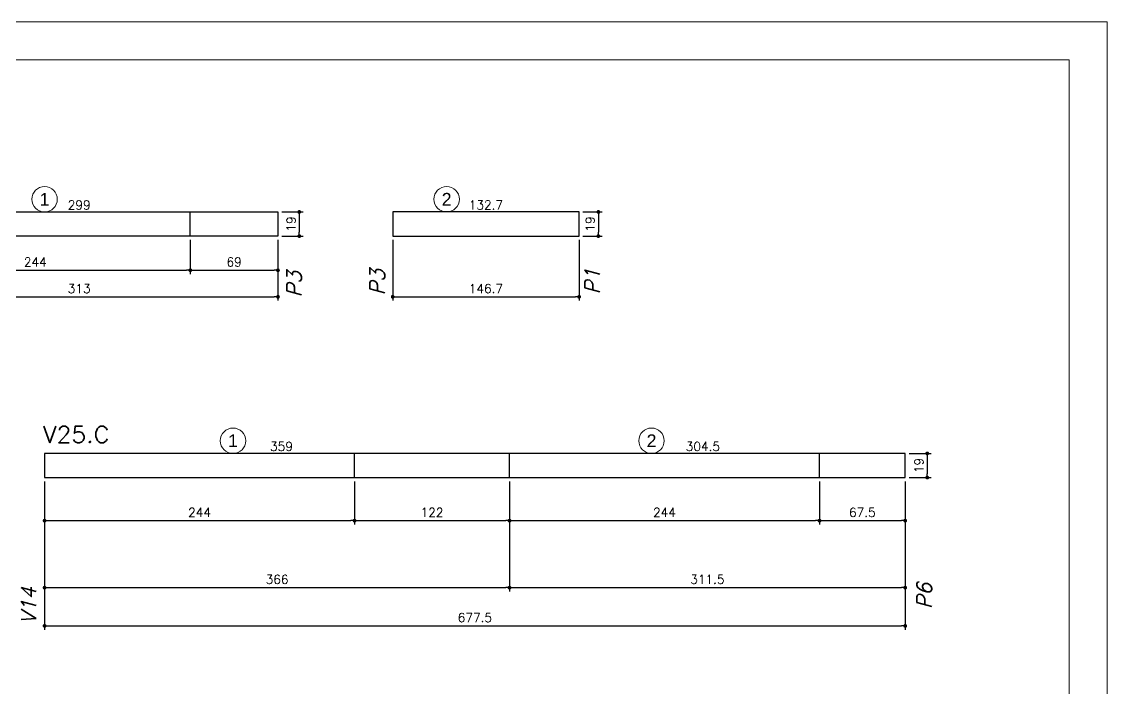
# Model space of a CAD drawing. Extents: x -20676 to 4767, y -817 to 14640.
# Drawn here: x -18461 to -17606, y 5757 to 6282 of the extents above; entities that cross this region are included whole.
import ezdxf
from ezdxf.enums import TextEntityAlignment as Align

# ---------------------------------------------------------------- set-up
doc = ezdxf.new("R2010")
doc.units = 0
doc.header["$PDMODE"] = 2
doc.header["$PDSIZE"] = 10
doc.layers.get('0').update_dxf_attribs({"lineweight": 13})
doc.layers.get('Defpoints').update_dxf_attribs({"lineweight": 13})
for name, color, linetype in [('Cota Sarrafo', 180, 'Continuous'), ('Painéis', 200, 'Continuous'), ('TEXTO_GERAL', 7, 'Continuous')]:
    doc.layers.add(name, color=color, linetype=linetype)
for name, color, linetype, lineweight in [('cotas', 4, 'Continuous', 13), ('Romaneio', 1, 'Continuous', 13), ('texto de viga', 7, 'Continuous', 13)]:
    doc.layers.add(name, color=color, linetype=linetype, lineweight=lineweight)
doc.styles.add('ARIAL', font='arial.ttf', dxfattribs={"oblique": 15, "height": 25})
doc.styles.add('MB_C02', font='arial.ttf', dxfattribs={"height": 2})
doc.styles.add('MB_C03', font='arial.ttf', dxfattribs={"height": 2.5})
doc.styles.add('MB_C04', font='arial.ttf', dxfattribs={"height": 6})
doc.styles.add('REGUA-120', font='ROMANS.shx', dxfattribs={"height": 15})
doc.styles.add('ROMANS', font='romans.shx')
doc.dimstyles.new('PAINEL', dxfattribs={"dimtxt": 7, "dimasz": 3, "dimexe": 3, "dimexo": 3, "dimgap": 3, "dimtad": 1, "dimdec": 1, "dimzin": 12, "dimdsep": 46, "dimtxsty": 'ROMANS', "dimblk": 'DOT', "dimcen": 0, "dimclrd": 4, "dimclre": 4, "dimclrt": 240, "dimadec": 1, "dimazin": 3, "dimtfac": 1, "dimtdec": 1, "dimtmove": 0, "dimatfit": 3, "dimfxl": 0, "dimtolj": 1, "dimtzin": 12, "dimarcsym": 0})
doc.dimstyles.new('projeto2', dxfattribs={"dimtxt": 7, "dimasz": 5, "dimexe": 1.25, "dimexo": 2.5, "dimgap": 2, "dimtad": 1, "dimdec": 1, "dimdsep": 46, "dimtxsty": 'ROMANS', "dimblk": 'OBLIQUE', "dimcen": 10, "dimdle": 1, "dimse1": 1, "dimse2": 1, "dimsd1": 1, "dimsd2": 1, "dimclrd": 256, "dimclre": 256, "dimclrt": 3, "dimadec": 0, "dimazin": 0, "dimtfac": 1, "dimtdec": 1, "dimtmove": 0, "dimatfit": 3, "dimldrblk": 'OBLIQUE', "dimfxl": 0, "dimlwd": -1, "dimlwe": -1, "dimarcsym": 0})

# ---------------------------------------------------------------- blocks, each defined once
blk = doc.blocks.new('A$Ceb89ac90')
at = {"color": 1}
for points in [[(0, 1199.94), (0, 149.94), (1485.02, 149.94), (1485.02, 1199.94)], [(70, 1169.94), (70, 179.94), (1455.02, 179.94), (1455.02, 1169.94)]]:
    blk.add_lwpolyline(points, close=True, dxfattribs=at)
at = {"color": 5}
for tag, p, height, style in [('REV_05', (1103.14, 338.08), 10.1, 'MB_C02'), ('DATA_REV_05', (1151.54, 337.91), 10.1, 'MB_C02'), ('INFO_REV_05', (1228.12, 337.91), 10.1, 'MB_C02'), ('CLIENTE', (449.73, 328.83), 12.63, 'MB_C03'), ('FASE', (924.57, 320.46), 10.1, 'MB_C02'), ('REV_04', (1103.14, 312.82), 10.1, 'MB_C02'), ('DATA_REV_04', (1151.54, 312.66), 10.1, 'MB_C02'), ('INFO_REV_04', (1228.12, 312.66), 10.1, 'MB_C02'), ('PROJETISTA', (767.99, 285.11), 10.1, 'MB_C02'), ('DATA', (924.57, 285.11), 10.1, 'MB_C02'), ('REV_03', (1103.14, 287.57), 10.1, 'MB_C02'), ('DATA_REV_03', (1151.54, 287.4), 10.1, 'MB_C02'), ('INFO_REV_03', (1228.12, 287.4), 10.1, 'MB_C02'), ('OBRA', (449.73, 273.34), 12.63, 'MB_C03'), ('REV_02', (1103.14, 262.31), 10.1, 'MB_C02'), ('DATA_REV_02', (1151.54, 262.15), 10.1, 'MB_C02'), ('INFO_REV_02', (1228.12, 262.15), 10.1, 'MB_C02'), ('ESC', (924.57, 251.76), 10.1, 'MB_C02'), ('COR', (1010.47, 251.76), 10.1, 'MB_C02'), ('REV_01', (1103.14, 237.06), 10.1, 'MB_C02'), ('DATA_REV_01', (1151.54, 236.89), 10.1, 'MB_C02'), ('INFO_REV_01', (1228.12, 236.89), 10.1, 'MB_C02'), ('PAVIMENTO', (449.73, 215.3), 12.63, 'MB_C03'), ('FL', (1018.09, 194.68), 30.31, 'MB_C04'), ('EMISSÃO_INICIAL', (1228.12, 211.64), 10.1, 'MB_C02'), ('REV', (944.1, 205.03), 12.63, 'MB_C03'), ('REV_00', (1103.14, 211.8), 10.1, 'MB_C02'), ('DATA_REV_00', (1151.54, 211.64), 10.1, 'MB_C02')]:
    blk.add_attdef(tag, p, '', height=height, dxfattribs=dict(at, style=style))
at = {"color": 6, "style": 'MB_C02'}
for tag, p in [('ENDEREÇO_CLIENTE', (449.73, 307.83)), ('ENDEREÇO_OBRA', (449.73, 252.69)), ('TIPO_DE_PROJETO', (449.73, 192.28))]:
    blk.add_attdef(tag, p, '', height=10.1, dxfattribs=at)
blk = doc.blocks.new('_Dot')
at = {"color": 0, "linetype": 'ByBlock', "lineweight": -2}
blk.add_line((-0.5, 0), (-1, 0), dxfattribs=at)
at = {"color": 0, "linetype": 'ByBlock', "const_width": 0.5}
blk.add_lwpolyline([(-0.25, 0, 1), (0.25, 0, 1)], format="xyb", close=True, dxfattribs=at)
blk = doc.blocks.new('*D890')
at = {"layer": 'cotas', "color": 4, "lineweight": -2, "transparency": 16777216}
for p, q in [((-18572.25, 6110.41), (-18572.25, 6062.58)), ((-18259.25, 6110.41), (-18259.25, 6062.58)), ((-18569.25, 6065.58), (-18262.25, 6065.58))]:
    blk.add_line(p, q, dxfattribs=at)
at = {"layer": 'Defpoints', "color": 0, "transparency": 16777216}
for p in [(-18572.25, 6113.41), (-18259.25, 6113.41), (-18259.25, 6065.58)]:
    blk.add_point(p, dxfattribs=at)
at = {"layer": 'cotas', "color": 4, "lineweight": -2, "transparency": 16777216, "xscale": 3, "yscale": 3, "zscale": 3, "rotation": 180}
blk.add_blockref('_Dot', (-18572.25, 6065.58), dxfattribs=at)
at = {"layer": 'cotas', "color": 4, "lineweight": -2, "transparency": 16777216, "xscale": 3, "yscale": 3, "zscale": 3}
blk.add_blockref('_Dot', (-18259.25, 6065.58), dxfattribs=at)
at = {"layer": 'cotas', "color": 240, "transparency": 16777216, "insert": (-18415.75, 6072.08), "char_height": 7, "attachment_point": 5, "style": 'ROMANS'}
blk.add_mtext('\\A1;313', dxfattribs=at)
blk = doc.blocks.new('*D891')
at = {"layer": 'cotas', "color": 4, "lineweight": -2, "transparency": 16777216}
for p, q in [((-18256.25, 6132.41), (-18239.45, 6132.41)), ((-18242.45, 6129.41), (-18242.45, 6116.41)), ((-18256.25, 6113.41), (-18239.45, 6113.41))]:
    blk.add_line(p, q, dxfattribs=at)
at = {"layer": 'Defpoints', "color": 0, "transparency": 16777216}
for p in [(-18259.25, 6132.41), (-18259.25, 6113.41), (-18242.45, 6113.41)]:
    blk.add_point(p, dxfattribs=at)
at = {"layer": 'cotas', "color": 4, "lineweight": -2, "transparency": 16777216, "xscale": 3, "yscale": 3, "zscale": 3}
for p, rotation in [((-18242.45, 6132.41), 90), ((-18242.45, 6113.41), 270)]:
    blk.add_blockref('_Dot', p, dxfattribs=dict(at, rotation=rotation))
at = {"layer": 'cotas', "color": 240, "transparency": 16777216, "insert": (-18248.95, 6122.91), "char_height": 7, "attachment_point": 5, "rotation": 90, "style": 'ROMANS'}
blk.add_mtext('\\A1;19', dxfattribs=at)
blk = doc.blocks.new('*D892')
at = {"layer": 'cotas', "color": 4, "lineweight": -2, "transparency": 16777216}
for p, q in [((-18168.87, 6110.41), (-18168.87, 6062.58)), ((-18022.14, 6110.41), (-18022.14, 6062.58)), ((-18165.87, 6065.58), (-18025.14, 6065.58))]:
    blk.add_line(p, q, dxfattribs=at)
at = {"layer": 'Defpoints', "color": 0, "transparency": 16777216}
for p in [(-18168.87, 6113.41), (-18022.14, 6113.41), (-18022.14, 6065.58)]:
    blk.add_point(p, dxfattribs=at)
at = {"layer": 'cotas', "color": 4, "lineweight": -2, "transparency": 16777216, "xscale": 3, "yscale": 3, "zscale": 3, "rotation": 180}
blk.add_blockref('_Dot', (-18168.87, 6065.58), dxfattribs=at)
at = {"layer": 'cotas', "color": 4, "lineweight": -2, "transparency": 16777216, "xscale": 3, "yscale": 3, "zscale": 3}
blk.add_blockref('_Dot', (-18022.14, 6065.58), dxfattribs=at)
at = {"layer": 'cotas', "color": 240, "transparency": 16777216, "insert": (-18095.51, 6072.08), "char_height": 7, "attachment_point": 5, "style": 'ROMANS'}
blk.add_mtext('\\A1;146.7', dxfattribs=at)
blk = doc.blocks.new('*D893')
at = {"layer": 'cotas', "color": 4, "lineweight": -2, "transparency": 16777216}
for p, q in [((-18019.14, 6132.41), (-18004, 6132.41)), ((-18007, 6129.41), (-18007, 6116.41)), ((-18019.14, 6113.41), (-18004, 6113.41))]:
    blk.add_line(p, q, dxfattribs=at)
at = {"layer": 'Defpoints', "color": 0, "transparency": 16777216}
for p in [(-18022.14, 6132.41), (-18022.14, 6113.41), (-18007, 6113.41)]:
    blk.add_point(p, dxfattribs=at)
at = {"layer": 'cotas', "color": 4, "lineweight": -2, "transparency": 16777216, "xscale": 3, "yscale": 3, "zscale": 3}
for p, rotation in [((-18007, 6132.41), 90), ((-18007, 6113.41), 270)]:
    blk.add_blockref('_Dot', p, dxfattribs=dict(at, rotation=rotation))
at = {"layer": 'cotas', "color": 240, "transparency": 16777216, "insert": (-18013.5, 6122.91), "char_height": 7, "attachment_point": 5, "rotation": 90, "style": 'ROMANS'}
blk.add_mtext('\\A1;19', dxfattribs=at)
blk = doc.blocks.new('*D894')
at = {"layer": 'Defpoints', "color": 0, "transparency": 16777216}
for p in [(-18565.25, 6132.41), (-18266.25, 6132.41), (-18266.25, 6132.41)]:
    blk.add_point(p, dxfattribs=at)
at = {"layer": 'Cota Sarrafo', "color": 3, "transparency": 16777216, "insert": (-18415.75, 6137.91), "char_height": 7, "attachment_point": 5, "style": 'ROMANS'}
blk.add_mtext('299', dxfattribs=at)
blk = doc.blocks.new('_OBLIQUE')
at = {"color": 0, "linetype": 'ByBlock', "lineweight": -2}
for p, q in [((0, 0), (-1, 0)), ((-0.5, -0.5), (0.5, 0.5))]:
    blk.add_line(p, q, dxfattribs=at)
blk = doc.blocks.new('*D895')
at = {"layer": 'cotas', "color": 4, "lineweight": -2, "transparency": 16777216}
for p, q in [((-18572.25, 6110.41), (-18572.25, 6083.49)), ((-18328.25, 6110.41), (-18328.25, 6083.49)), ((-18569.25, 6086.49), (-18331.25, 6086.49))]:
    blk.add_line(p, q, dxfattribs=at)
at = {"layer": 'Defpoints', "color": 0, "transparency": 16777216}
for p in [(-18572.25, 6113.41), (-18328.25, 6113.41), (-18328.25, 6086.49)]:
    blk.add_point(p, dxfattribs=at)
at = {"layer": 'cotas', "color": 4, "lineweight": -2, "transparency": 16777216, "xscale": 3, "yscale": 3, "zscale": 3, "rotation": 180}
blk.add_blockref('_Dot', (-18572.25, 6086.49), dxfattribs=at)
at = {"layer": 'cotas', "color": 4, "lineweight": -2, "transparency": 16777216, "xscale": 3, "yscale": 3, "zscale": 3}
blk.add_blockref('_Dot', (-18328.25, 6086.49), dxfattribs=at)
at = {"layer": 'cotas', "color": 240, "transparency": 16777216, "insert": (-18450.25, 6092.99), "char_height": 7, "attachment_point": 5, "style": 'ROMANS'}
blk.add_mtext('\\A1;244', dxfattribs=at)
blk = doc.blocks.new('*D896')
at = {"layer": 'cotas', "color": 4, "lineweight": -2, "transparency": 16777216}
for p, q in [((-18328.25, 6110.41), (-18328.25, 6083.49)), ((-18259.25, 6110.41), (-18259.25, 6083.49)), ((-18325.25, 6086.49), (-18262.25, 6086.49))]:
    blk.add_line(p, q, dxfattribs=at)
at = {"layer": 'Defpoints', "color": 0, "transparency": 16777216}
for p in [(-18328.25, 6113.41), (-18259.25, 6113.41), (-18259.25, 6086.49)]:
    blk.add_point(p, dxfattribs=at)
at = {"layer": 'cotas', "color": 4, "lineweight": -2, "transparency": 16777216, "xscale": 3, "yscale": 3, "zscale": 3, "rotation": 180}
blk.add_blockref('_Dot', (-18328.25, 6086.49), dxfattribs=at)
at = {"layer": 'cotas', "color": 4, "lineweight": -2, "transparency": 16777216, "xscale": 3, "yscale": 3, "zscale": 3}
blk.add_blockref('_Dot', (-18259.25, 6086.49), dxfattribs=at)
at = {"layer": 'cotas', "color": 240, "transparency": 16777216, "insert": (-18293.75, 6092.99), "char_height": 7, "attachment_point": 5, "style": 'ROMANS'}
blk.add_mtext('\\A1;69', dxfattribs=at)
blk = doc.blocks.new('*D897')
at = {"layer": 'Defpoints', "color": 0, "transparency": 16777216}
for p in [(-18161.87, 6132.41), (-18029.14, 6132.41), (-18029.14, 6132.41)]:
    blk.add_point(p, dxfattribs=at)
at = {"layer": 'Cota Sarrafo', "color": 3, "transparency": 16777216, "insert": (-18095.51, 6137.91), "char_height": 7, "attachment_point": 5, "style": 'ROMANS'}
blk.add_mtext('132.7', dxfattribs=at)
blk = doc.blocks.new('*D905')
at = {"layer": 'cotas', "color": 4, "lineweight": -2, "transparency": 16777216}
for p, q in [((-18442.95, 5920.24), (-18442.95, 5803.42)), ((-17765.45, 5920.24), (-17765.45, 5803.42)), ((-18439.95, 5806.42), (-17768.45, 5806.42))]:
    blk.add_line(p, q, dxfattribs=at)
at = {"layer": 'Defpoints', "color": 0, "transparency": 16777216}
for p in [(-18442.95, 5923.24), (-17765.45, 5923.24), (-17765.45, 5806.42)]:
    blk.add_point(p, dxfattribs=at)
at = {"layer": 'cotas', "color": 4, "lineweight": -2, "transparency": 16777216, "xscale": 3, "yscale": 3, "zscale": 3, "rotation": 180}
blk.add_blockref('_Dot', (-18442.95, 5806.42), dxfattribs=at)
at = {"layer": 'cotas', "color": 4, "lineweight": -2, "transparency": 16777216, "xscale": 3, "yscale": 3, "zscale": 3}
blk.add_blockref('_Dot', (-17765.45, 5806.42), dxfattribs=at)
at = {"layer": 'cotas', "color": 240, "transparency": 16777216, "insert": (-18104.2, 5812.92), "char_height": 7, "attachment_point": 5, "style": 'ROMANS'}
blk.add_mtext('\\A1;677.5', dxfattribs=at)
blk = doc.blocks.new('*D906')
at = {"layer": 'cotas', "color": 4, "lineweight": -2, "transparency": 16777216}
for p, q in [((-17762.45, 5942.24), (-17745.13, 5942.24)), ((-17748.13, 5939.24), (-17748.13, 5926.24)), ((-17762.45, 5923.24), (-17745.13, 5923.24))]:
    blk.add_line(p, q, dxfattribs=at)
at = {"layer": 'Defpoints', "color": 0, "transparency": 16777216}
for p in [(-17765.45, 5942.24), (-17765.45, 5923.24), (-17748.13, 5923.24)]:
    blk.add_point(p, dxfattribs=at)
at = {"layer": 'cotas', "color": 4, "lineweight": -2, "transparency": 16777216, "xscale": 3, "yscale": 3, "zscale": 3}
for p, rotation in [((-17748.13, 5942.24), 90), ((-17748.13, 5923.24), 270)]:
    blk.add_blockref('_Dot', p, dxfattribs=dict(at, rotation=rotation))
at = {"layer": 'cotas', "color": 240, "transparency": 16777216, "insert": (-17754.63, 5932.74), "char_height": 7, "attachment_point": 5, "rotation": 90, "style": 'ROMANS'}
blk.add_mtext('\\A1;19', dxfattribs=at)
blk = doc.blocks.new('*D907')
at = {"layer": 'cotas', "color": 4, "lineweight": -2, "transparency": 16777216}
for p, q in [((-18442.95, 5920.24), (-18442.95, 5886.3)), ((-18198.95, 5920.24), (-18198.95, 5886.3)), ((-18439.95, 5889.3), (-18201.95, 5889.3))]:
    blk.add_line(p, q, dxfattribs=at)
at = {"layer": 'Defpoints', "color": 0, "transparency": 16777216}
for p in [(-18442.95, 5923.24), (-18198.95, 5923.24), (-18198.95, 5889.3)]:
    blk.add_point(p, dxfattribs=at)
at = {"layer": 'cotas', "color": 4, "lineweight": -2, "transparency": 16777216, "xscale": 3, "yscale": 3, "zscale": 3, "rotation": 180}
blk.add_blockref('_Dot', (-18442.95, 5889.3), dxfattribs=at)
at = {"layer": 'cotas', "color": 4, "lineweight": -2, "transparency": 16777216, "xscale": 3, "yscale": 3, "zscale": 3}
blk.add_blockref('_Dot', (-18198.95, 5889.3), dxfattribs=at)
at = {"layer": 'cotas', "color": 240, "transparency": 16777216, "insert": (-18320.95, 5895.8), "char_height": 7, "attachment_point": 5, "style": 'ROMANS'}
blk.add_mtext('\\A1;244', dxfattribs=at)
blk = doc.blocks.new('*D908')
at = {"layer": 'cotas', "color": 4, "lineweight": -2, "transparency": 16777216}
for p, q in [((-18198.95, 5920.24), (-18198.95, 5886.3)), ((-18076.95, 5920.24), (-18076.95, 5886.3)), ((-18195.95, 5889.3), (-18079.95, 5889.3))]:
    blk.add_line(p, q, dxfattribs=at)
at = {"layer": 'Defpoints', "color": 0, "transparency": 16777216}
for p in [(-18198.95, 5923.24), (-18076.95, 5923.24), (-18076.95, 5889.3)]:
    blk.add_point(p, dxfattribs=at)
at = {"layer": 'cotas', "color": 4, "lineweight": -2, "transparency": 16777216, "xscale": 3, "yscale": 3, "zscale": 3, "rotation": 180}
blk.add_blockref('_Dot', (-18198.95, 5889.3), dxfattribs=at)
at = {"layer": 'cotas', "color": 4, "lineweight": -2, "transparency": 16777216, "xscale": 3, "yscale": 3, "zscale": 3}
blk.add_blockref('_Dot', (-18076.95, 5889.3), dxfattribs=at)
at = {"layer": 'cotas', "color": 240, "transparency": 16777216, "insert": (-18137.95, 5895.8), "char_height": 7, "attachment_point": 5, "style": 'ROMANS'}
blk.add_mtext('\\A1;122', dxfattribs=at)
blk = doc.blocks.new('*D909')
at = {"layer": 'cotas', "color": 4, "lineweight": -2, "transparency": 16777216}
for p, q in [((-18076.95, 5920.24), (-18076.95, 5886.3)), ((-17832.95, 5920.24), (-17832.95, 5886.3)), ((-18073.95, 5889.3), (-17835.95, 5889.3))]:
    blk.add_line(p, q, dxfattribs=at)
at = {"layer": 'Defpoints', "color": 0, "transparency": 16777216}
for p in [(-18076.95, 5923.24), (-17832.95, 5923.24), (-17832.95, 5889.3)]:
    blk.add_point(p, dxfattribs=at)
at = {"layer": 'cotas', "color": 4, "lineweight": -2, "transparency": 16777216, "xscale": 3, "yscale": 3, "zscale": 3, "rotation": 180}
blk.add_blockref('_Dot', (-18076.95, 5889.3), dxfattribs=at)
at = {"layer": 'cotas', "color": 4, "lineweight": -2, "transparency": 16777216, "xscale": 3, "yscale": 3, "zscale": 3}
blk.add_blockref('_Dot', (-17832.95, 5889.3), dxfattribs=at)
at = {"layer": 'cotas', "color": 240, "transparency": 16777216, "insert": (-17954.95, 5895.8), "char_height": 7, "attachment_point": 5, "style": 'ROMANS'}
blk.add_mtext('\\A1;244', dxfattribs=at)
blk = doc.blocks.new('*D910')
at = {"layer": 'cotas', "color": 4, "lineweight": -2, "transparency": 16777216}
for p, q in [((-17832.95, 5920.24), (-17832.95, 5886.3)), ((-17765.45, 5920.24), (-17765.45, 5886.3)), ((-17829.95, 5889.3), (-17768.45, 5889.3))]:
    blk.add_line(p, q, dxfattribs=at)
at = {"layer": 'Defpoints', "color": 0, "transparency": 16777216}
for p in [(-17832.95, 5923.24), (-17765.45, 5923.24), (-17765.45, 5889.3)]:
    blk.add_point(p, dxfattribs=at)
at = {"layer": 'cotas', "color": 4, "lineweight": -2, "transparency": 16777216, "xscale": 3, "yscale": 3, "zscale": 3, "rotation": 180}
blk.add_blockref('_Dot', (-17832.95, 5889.3), dxfattribs=at)
at = {"layer": 'cotas', "color": 4, "lineweight": -2, "transparency": 16777216, "xscale": 3, "yscale": 3, "zscale": 3}
blk.add_blockref('_Dot', (-17765.45, 5889.3), dxfattribs=at)
at = {"layer": 'cotas', "color": 240, "transparency": 16777216, "insert": (-17799.2, 5895.8), "char_height": 7, "attachment_point": 5, "style": 'ROMANS'}
blk.add_mtext('\\A1;67.5', dxfattribs=at)
blk = doc.blocks.new('*D911')
at = {"layer": 'cotas', "color": 4, "lineweight": -2, "transparency": 16777216}
for p, q in [((-18442.95, 5920.24), (-18442.95, 5833.53)), ((-18076.95, 5920.24), (-18076.95, 5833.53)), ((-18439.95, 5836.53), (-18079.95, 5836.53))]:
    blk.add_line(p, q, dxfattribs=at)
at = {"layer": 'Defpoints', "color": 0, "transparency": 16777216}
for p in [(-18442.95, 5923.24), (-18076.95, 5923.24), (-18076.95, 5836.53)]:
    blk.add_point(p, dxfattribs=at)
at = {"layer": 'cotas', "color": 4, "lineweight": -2, "transparency": 16777216, "xscale": 3, "yscale": 3, "zscale": 3, "rotation": 180}
blk.add_blockref('_Dot', (-18442.95, 5836.53), dxfattribs=at)
at = {"layer": 'cotas', "color": 4, "lineweight": -2, "transparency": 16777216, "xscale": 3, "yscale": 3, "zscale": 3}
blk.add_blockref('_Dot', (-18076.95, 5836.53), dxfattribs=at)
at = {"layer": 'cotas', "color": 240, "transparency": 16777216, "insert": (-18259.95, 5843.03), "char_height": 7, "attachment_point": 5, "style": 'ROMANS'}
blk.add_mtext('\\A1;366', dxfattribs=at)
blk = doc.blocks.new('*D912')
at = {"layer": 'cotas', "color": 4, "lineweight": -2, "transparency": 16777216}
for p, q in [((-18076.95, 5920.24), (-18076.95, 5833.53)), ((-17765.45, 5920.24), (-17765.45, 5833.53)), ((-18073.95, 5836.53), (-17768.45, 5836.53))]:
    blk.add_line(p, q, dxfattribs=at)
at = {"layer": 'Defpoints', "color": 0, "transparency": 16777216}
for p in [(-18076.95, 5923.24), (-17765.45, 5923.24), (-17765.45, 5836.53)]:
    blk.add_point(p, dxfattribs=at)
at = {"layer": 'cotas', "color": 4, "lineweight": -2, "transparency": 16777216, "xscale": 3, "yscale": 3, "zscale": 3, "rotation": 180}
blk.add_blockref('_Dot', (-18076.95, 5836.53), dxfattribs=at)
at = {"layer": 'cotas', "color": 4, "lineweight": -2, "transparency": 16777216, "xscale": 3, "yscale": 3, "zscale": 3}
blk.add_blockref('_Dot', (-17765.45, 5836.53), dxfattribs=at)
at = {"layer": 'cotas', "color": 240, "transparency": 16777216, "insert": (-17921.2, 5843.03), "char_height": 7, "attachment_point": 5, "style": 'ROMANS'}
blk.add_mtext('\\A1;311.5', dxfattribs=at)
blk = doc.blocks.new('*D913')
at = {"layer": 'Defpoints', "color": 0, "transparency": 16777216}
for p in [(-18435.95, 5942.24), (-18076.95, 5942.24), (-18076.95, 5942.24)]:
    blk.add_point(p, dxfattribs=at)
at = {"layer": 'Cota Sarrafo', "color": 3, "transparency": 16777216, "insert": (-18256.45, 5947.74), "char_height": 7, "attachment_point": 5, "style": 'ROMANS'}
blk.add_mtext('359', dxfattribs=at)
blk = doc.blocks.new('*D914')
at = {"layer": 'Defpoints', "color": 0, "transparency": 16777216}
for p in [(-18076.95, 5942.24), (-17772.45, 5942.24), (-17772.45, 5942.24)]:
    blk.add_point(p, dxfattribs=at)
at = {"layer": 'Cota Sarrafo', "color": 3, "transparency": 16777216, "insert": (-17924.7, 5947.74), "char_height": 7, "attachment_point": 5, "style": 'ROMANS'}
blk.add_mtext('304.5', dxfattribs=at)

msp = doc.modelspace()

# ---------------------------------------------------------------- linework, layer by layer
at = {"layer": 'Painéis', "color": 6}
for p, q in [((-18328.25, 6113.41), (-18328.25, 6132.41)), ((-18198.95, 5923.24), (-18198.95, 5942.24)), ((-18076.95, 5923.24), (-18076.95, 5942.24)), ((-17832.95, 5923.24), (-17832.95, 5942.24))]:
    msp.add_line(p, q, dxfattribs=at)
for points in [[(-18572.25, 6132.41), (-18259.25, 6132.41), (-18259.25, 6113.41), (-18572.25, 6113.41)], [(-18022.14, 6132.41), (-18168.87, 6132.41), (-18168.87, 6113.41), (-18022.14, 6113.41)], [(-17765.45, 5942.24), (-18442.95, 5942.24), (-18442.95, 5923.24), (-17765.45, 5923.24)]]:
    msp.add_lwpolyline(points, close=True, dxfattribs=at)
at = {"layer": 'Romaneio'}
for centre in [(-18442.95, 6142.41), (-18126.46, 6142.41), (-18294.61, 5952.24), (-17965.16, 5952.24)]:
    msp.add_circle(centre, 10, dxfattribs=at)

# ---------------------------------------------------------------- block references
msp.add_blockref('A$Ceb89ac90', (-19091.4, 5082.32))

# ---------------------------------------------------------------- texts
at = {"layer": 'Romaneio', "color": 7, "style": 'ARIAL'}
for s, p in [('1', (-18442.95, 6142.41)), ('2', (-18126.46, 6142.41)), ('1', (-18294.61, 5952.24)), ('2', (-17965.16, 5952.24))]:
    msp.add_text(s, height=10, dxfattribs=at).set_placement(p, align=Align.MIDDLE_CENTER)
at = {"layer": 'texto de viga', "color": 215, "style": 'REGUA-120', "oblique": 15}
for s, p in [('P3', (-18240.63, 6065.24)), ('P3', (-18175.17, 6066.81)), ('P1', (-18005.89, 6067.41)), ('V14', (-18449.59, 5807.75)), ('P6', (-17744.52, 5819.68))]:
    msp.add_text(s, height=11.752, rotation=90, dxfattribs=at).set_placement(p)
at = {"layer": 'TEXTO_GERAL', "style": 'REGUA-120', "width": 1.05}
msp.add_text('V25.C', height=13, dxfattribs=at).set_placement((-18444.07, 5950.64))

# ---------------------------------------------------------------- dimensions: what is measured, and where the dimension line sits
at = {"layer": 'Cota Sarrafo'}
for base, p1, p2, picture, middle in [((-18266.25, 6132.41), (-18565.25, 6132.41), (-18266.25, 6132.41), '*D894', (-18415.75, 6137.91)), ((-18029.14, 6132.41), (-18161.87, 6132.41), (-18029.14, 6132.41), '*D897', (-18095.51, 6137.91)), ((-18076.95, 5942.24), (-18435.95, 5942.24), (-18076.95, 5942.24), '*D913', (-18256.45, 5947.74)), ((-17772.45, 5942.24), (-18076.95, 5942.24), (-17772.45, 5942.24), '*D914', (-17924.7, 5947.74))]:
    dim = msp.add_linear_dim(base=base, p1=p1, p2=p2, dimstyle='projeto2', dxfattribs=at)
    dim.commit()
    dim.dimension.update_dxf_attribs({"geometry": picture, "text_midpoint": middle})
at = {"layer": 'cotas', "color": 6}
for base, p1, p2, picture, middle in [((-18242.45, 6113.41), (-18259.25, 6132.41), (-18259.25, 6113.41), '*D891', (-18248.95, 6122.91)), ((-18007, 6113.41), (-18022.14, 6132.41), (-18022.14, 6113.41), '*D893', (-18013.5, 6122.91)), ((-17748.13, 5923.24), (-17765.45, 5942.24), (-17765.45, 5923.24), '*D906', (-17754.63, 5932.74))]:
    dim = msp.add_linear_dim(base=base, p1=p1, p2=p2, angle=90, dimstyle='PAINEL', override={"dimarcsym": 2}, dxfattribs=at)
    dim.commit()
    dim.dimension.update_dxf_attribs({"geometry": picture, "text_midpoint": middle})
for base, p1, p2, picture, middle in [((-18259.25, 6065.58), (-18572.25, 6113.41), (-18259.25, 6113.41), '*D890', (-18415.75, 6072.08)), ((-18328.25, 6086.49), (-18572.25, 6113.41), (-18328.25, 6113.41), '*D895', (-18450.25, 6092.99)), ((-18259.25, 6086.49), (-18328.25, 6113.41), (-18259.25, 6113.41), '*D896', (-18293.75, 6092.99)), ((-18022.14, 6065.58), (-18168.87, 6113.41), (-18022.14, 6113.41), '*D892', (-18095.51, 6072.08)), ((-18198.95, 5889.3), (-18442.95, 5923.24), (-18198.95, 5923.24), '*D907', (-18320.95, 5895.8)), ((-18076.95, 5836.53), (-18442.95, 5923.24), (-18076.95, 5923.24), '*D911', (-18259.95, 5843.03)), ((-18076.95, 5889.3), (-18198.95, 5923.24), (-18076.95, 5923.24), '*D908', (-18137.95, 5895.8)), ((-17832.95, 5889.3), (-18076.95, 5923.24), (-17832.95, 5923.24), '*D909', (-17954.95, 5895.8)), ((-17765.45, 5836.53), (-18076.95, 5923.24), (-17765.45, 5923.24), '*D912', (-17921.2, 5843.03)), ((-17765.45, 5889.3), (-17832.95, 5923.24), (-17765.45, 5923.24), '*D910', (-17799.2, 5895.8))]:
    dim = msp.add_linear_dim(base=base, p1=p1, p2=p2, dimstyle='PAINEL', override={"dimarcsym": 2}, dxfattribs=at)
    dim.commit()
    dim.dimension.update_dxf_attribs({"geometry": picture, "text_midpoint": middle})
dim = msp.add_linear_dim(base=(-17765.45, 5806.42), p1=(-18442.95, 5923.24), p2=(-17765.45, 5923.24), dimstyle='PAINEL', override={"dimarcsym": 2}, dxfattribs=at)
dim.commit()
dim.dimension.update_dxf_attribs({"geometry": '*D905', "text_midpoint": (-18104.2, 5806.42), "dimtype": 160})

doc.saveas('drawing.dxf')
